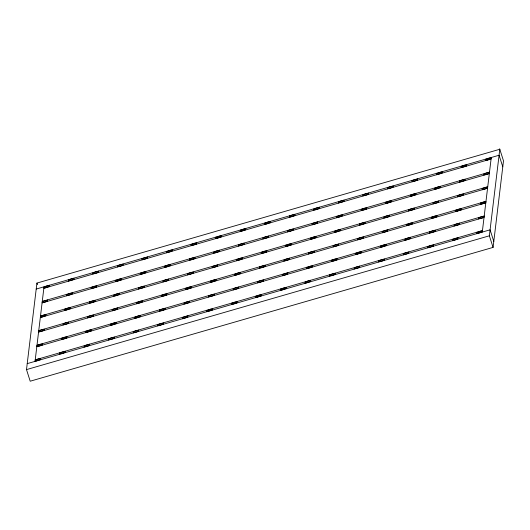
<?xml version="1.0" encoding="UTF-8"?>
<svg xmlns="http://www.w3.org/2000/svg" width="530" height="530" viewBox="0 0 530 530"><rect width="100%" height="100%" fill="white"/><g stroke="black" fill="none" stroke-linecap="round" stroke-linejoin="round"><path stroke-width="0.79" d="M26.5 369.609L36.928 283.08L499.797 149.268L489.369 235.804L493.072 247.397L30.203 381.209L26.5 369.609L489.369 235.804M35.04 361.374L44.023 286.796M40.386 359.824L40.565 358.333M42.148 345.209L42.327 343.718M43.91 330.594L44.089 329.103M45.673 315.973L45.852 314.482M47.435 301.358L47.614 299.867M49.197 286.737L49.376 285.246M59.585 354.279L59.764 352.788M61.347 339.657L61.526 338.166M63.11 325.042L63.289 323.552M64.872 310.421L65.051 308.93M66.634 295.806L66.813 294.316M68.396 281.191L68.575 279.701M64.938 352.728L65.117 351.238M66.701 338.113L66.879 336.623M68.463 323.492L68.642 322.002M70.218 308.877L70.404 307.387M71.981 294.263L72.166 292.772M73.743 279.641L73.922 278.151M84.138 347.176L84.316 345.686M85.9 332.562L86.079 331.071M87.655 317.947L87.841 316.456M89.418 303.326L89.603 301.835M91.18 288.711L91.359 287.22M92.942 274.089L93.121 272.599M89.484 345.633L89.663 344.142M91.246 331.018L91.425 329.521M93.008 316.397L93.187 314.906M94.771 301.782L94.949 300.291M96.533 287.161L96.712 285.67M98.295 272.546L98.474 271.055M108.683 340.081L108.862 338.59M110.445 325.466L110.624 323.976M112.208 310.845L112.386 309.354M113.97 296.23L114.149 294.74M115.732 281.615L115.911 280.125M117.494 266.994L117.673 265.503M114.036 338.537L114.215 337.047M115.798 323.916L115.977 322.425M117.561 309.301L117.739 307.811M119.323 294.687L119.502 293.189M121.085 280.065L121.264 278.575M122.841 265.45L123.026 263.96M133.235 332.986L133.414 331.495M134.998 318.371L135.177 316.874M136.76 303.75L136.939 302.259M138.522 289.135L138.701 287.644M140.278 274.514L140.463 273.023M142.04 259.899L142.219 258.408M138.582 331.435L138.761 329.945M140.344 316.821L140.523 315.33M142.106 302.206L142.285 300.715M143.868 287.585L144.047 286.094M145.631 272.97L145.81 271.479M147.393 258.355L147.572 256.865M157.781 325.89L157.96 324.4M159.543 311.269L159.722 309.778M161.305 296.654L161.484 295.164M163.068 282.04L163.247 280.549M164.83 267.418L165.009 265.927M166.592 252.803L166.771 251.313M163.134 324.34L163.313 322.849M164.896 309.725L165.075 308.235M166.659 295.104L166.837 293.613M168.421 280.489L168.6 278.999M170.183 265.875L170.362 264.384M171.945 251.253L172.124 249.762M182.333 318.788L182.512 317.298M184.095 304.174L184.274 302.683M185.858 289.559L186.037 288.068M187.62 274.938L187.799 273.447M189.382 260.323L189.561 258.832M191.138 245.708L191.323 244.217M187.68 317.245L187.865 315.754M189.442 302.63L189.627 301.139M191.204 288.009L191.383 286.518M192.966 273.394L193.145 271.903M194.729 258.772L194.907 257.282M196.491 244.158L196.67 242.667M206.879 311.693L207.064 310.202M208.641 297.078L208.82 295.588M210.403 282.457L210.582 280.966M212.166 267.842L212.344 266.351M213.928 253.227L214.107 251.737M215.69 238.606L215.869 237.115M212.232 310.149L212.411 308.659M213.994 295.528L214.173 294.037M215.756 280.913L215.935 279.423M217.519 266.298L217.698 264.808M219.281 251.677L219.46 250.186M221.043 237.062L221.222 235.572M231.431 304.598L231.61 303.107M233.193 289.983L233.372 288.492M234.956 275.361L235.135 273.871M236.718 260.747L236.897 259.256M238.48 246.132L238.659 244.635M240.242 231.511L240.421 230.02M236.784 303.054L236.963 301.557M238.546 288.433L238.725 286.942M240.302 273.818L240.487 272.327M242.064 259.197L242.243 257.706M243.827 244.582L244.005 243.091M245.589 229.967L245.768 228.476M255.983 297.502L256.162 296.012M257.739 282.881L257.924 281.39M259.501 268.266L259.68 266.776M261.264 253.651L261.442 252.161M263.026 239.03L263.205 237.539M264.788 224.415L264.967 222.925M261.33 295.952L261.509 294.461M263.092 281.337L263.271 279.847M264.854 266.723L265.033 265.232M266.616 252.101L266.795 250.61M268.379 237.486L268.558 235.996M270.141 222.865L270.32 221.374M280.529 290.407L280.708 288.91M282.291 275.785L282.47 274.295M284.053 261.171L284.232 259.68M285.816 246.549L285.995 245.059M287.578 231.935L287.757 230.444M289.34 217.32L289.519 215.829M285.882 288.857L286.061 287.366M287.644 274.242L287.823 272.751M289.406 259.62L289.585 258.13M291.162 245.006L291.348 243.515M292.924 230.391L293.11 228.9M294.687 215.77L294.865 214.279M305.081 283.305L305.26 281.814M306.844 268.69L307.022 267.2M308.599 254.075L308.785 252.585M310.361 239.454L310.547 237.963M312.124 224.839L312.302 223.349M313.886 210.218L314.065 208.727M310.428 281.761L310.606 280.271M312.19 267.14L312.369 265.649M313.952 252.525L314.131 251.035M315.714 237.91L315.893 236.42M317.477 223.289L317.656 221.798M319.239 208.674L319.418 207.184M329.627 276.209L329.806 274.719M331.389 261.595L331.568 260.104M333.151 246.973L333.33 245.483M334.914 232.359L335.092 230.868M336.676 217.744L336.855 216.253M338.438 203.123L338.617 201.632M334.98 274.666L335.159 273.175M336.742 260.044L336.921 258.554M338.504 245.43L338.683 243.939M340.267 230.815L340.445 229.318M342.022 216.194L342.208 214.703M343.784 201.579L343.97 200.088M354.179 269.114L354.358 267.623M355.941 254.493L356.12 253.002M357.704 239.878L357.882 238.387M359.466 225.263L359.645 223.773M361.221 210.642L361.407 209.151M362.984 196.027L363.163 194.536M359.525 267.564L359.704 266.073M361.288 252.949L361.467 251.458M363.05 238.334L363.229 236.844M364.812 223.713L364.991 222.222M366.575 209.098L366.753 207.608M368.337 194.483L368.516 192.986M378.725 262.019L378.904 260.528M380.487 247.397L380.666 245.907M382.249 232.783L382.428 231.292M384.011 218.168L384.19 216.671M385.774 203.547L385.953 202.056M387.536 188.932L387.715 187.441M384.078 260.469L384.257 258.978M385.84 245.854L386.019 244.363M387.602 231.232L387.781 229.742M389.365 216.618L389.543 215.127M391.127 202.003L391.306 200.512M392.889 187.381L393.068 185.891M403.277 254.917L403.456 253.426M405.039 240.302L405.218 238.811M406.801 225.687L406.98 224.197M408.564 211.066L408.743 209.575M410.326 196.451L410.505 194.96M412.082 181.836L412.267 180.346M408.623 253.373L408.809 251.882M410.386 238.758L410.571 237.268M412.148 224.137L412.327 222.646M413.91 209.522L414.089 208.032M415.672 194.901L415.851 193.41M417.435 180.286L417.613 178.796M427.823 247.821L428.008 246.331M429.585 233.207L429.764 231.716M431.347 218.585L431.526 217.095M433.109 203.97L433.288 202.48M434.872 189.356L435.05 187.865M436.634 174.734L436.813 173.244M433.176 246.278L433.354 244.787M434.938 231.656L435.117 230.166M436.7 217.042L436.879 215.551M438.462 202.427L438.641 200.936M440.225 187.805L440.403 186.315M441.987 173.191L442.166 171.7M452.375 240.726L452.554 239.235M454.137 226.111L454.316 224.621M455.899 211.49L456.078 209.999M457.662 196.875L457.841 195.385M459.424 182.254L459.603 180.763M461.186 167.639L461.365 166.148M457.728 239.176L457.907 237.685M459.483 224.561L459.669 223.07M461.246 209.946L461.431 208.456M463.008 195.325L463.187 193.834M464.77 180.71L464.949 179.219M466.533 166.095L466.711 164.605M476.927 233.631L477.106 232.14M478.683 219.009L478.868 217.519M480.445 204.394L480.624 202.904M482.207 189.78L482.386 188.289M483.969 175.158L484.148 173.668M485.732 160.544L485.911 159.053M482.274 232.08L491.264 157.503M493.072 247.397L503.5 160.862L499.651 148.791M36.212 289.055L499.081 155.244L502.778 166.844M43.844 288.287L491.085 158.993M42.261 301.411L489.501 172.124M42.082 302.902L489.322 173.615M40.499 316.032L487.739 186.739M40.32 317.523L487.56 188.23M38.736 330.647L485.977 201.354M38.557 332.138L485.798 202.851M36.981 345.262L484.215 215.975M36.795 346.752L484.036 217.466M35.218 359.883L482.452 230.59M27.222 363.633L490.091 229.821L493.788 241.422M36.928 283.08L37.425 284.623M36.385 360.884A2.802 0.689 -17.7 0 0 40.479 359.082A2.802 0.689 -17.7 0 0 36.543 359.592A2.802 0.689 -17.7 0 0 36.385 360.884M38.147 346.269A2.802 0.689 -17.7 0 0 42.241 344.46A2.802 0.689 -17.7 0 0 38.306 344.977A2.802 0.689 -17.7 0 0 38.147 346.269M39.909 331.654A2.802 0.689 -17.7 0 0 44.003 329.845A2.802 0.689 -17.7 0 0 40.068 330.362A2.802 0.689 -17.7 0 0 39.909 331.654M41.671 317.033A2.802 0.689 -17.7 0 0 45.759 315.231A2.802 0.689 -17.7 0 0 41.83 315.741A2.802 0.689 -17.7 0 0 41.671 317.033M43.434 302.418A2.802 0.689 -17.7 0 0 47.521 300.609A2.802 0.689 -17.7 0 0 43.586 301.126A2.802 0.689 -17.7 0 0 43.434 302.418M45.196 287.803A2.802 0.689 -17.7 0 0 49.283 285.995A2.802 0.689 -17.7 0 0 45.348 286.511A2.802 0.689 -17.7 0 0 45.196 287.803M60.937 353.788A2.802 0.689 -17.7 0 0 65.024 351.986A2.802 0.689 -17.7 0 0 61.089 352.496A2.802 0.689 -17.7 0 0 60.937 353.788M62.699 339.173A2.802 0.689 -17.7 0 0 66.787 337.365A2.802 0.689 -17.7 0 0 62.851 337.882A2.802 0.689 -17.7 0 0 62.699 339.173M64.461 324.552A2.802 0.689 -17.7 0 0 68.549 322.75A2.802 0.689 -17.7 0 0 64.614 323.26A2.802 0.689 -17.7 0 0 64.461 324.552M66.223 309.937A2.802 0.689 -17.7 0 0 70.311 308.129A2.802 0.689 -17.7 0 0 66.376 308.645A2.802 0.689 -17.7 0 0 66.223 309.937M67.979 295.323A2.802 0.689 -17.7 0 0 72.073 293.514A2.802 0.689 -17.7 0 0 68.138 294.031A2.802 0.689 -17.7 0 0 67.979 295.323M69.741 280.701A2.802 0.689 -17.7 0 0 73.836 278.899A2.802 0.689 -17.7 0 0 69.9 279.409A2.802 0.689 -17.7 0 0 69.741 280.701M85.482 346.693A2.802 0.689 -17.7 0 0 89.577 344.884A2.802 0.689 -17.7 0 0 85.641 345.401A2.802 0.689 -17.7 0 0 85.482 346.693M87.245 332.078A2.802 0.689 -17.7 0 0 91.339 330.269A2.802 0.689 -17.7 0 0 87.404 330.786A2.802 0.689 -17.7 0 0 87.245 332.078M89.007 317.457A2.802 0.689 -17.7 0 0 93.101 315.655A2.802 0.689 -17.7 0 0 89.166 316.165A2.802 0.689 -17.7 0 0 89.007 317.457M90.769 302.842A2.802 0.689 -17.7 0 0 94.863 301.033A2.802 0.689 -17.7 0 0 90.928 301.55A2.802 0.689 -17.7 0 0 90.769 302.842M92.531 288.221A2.802 0.689 -17.7 0 0 96.626 286.419A2.802 0.689 -17.7 0 0 92.69 286.935A2.802 0.689 -17.7 0 0 92.531 288.221M94.294 273.606A2.802 0.689 -17.7 0 0 98.381 271.797A2.802 0.689 -17.7 0 0 94.446 272.314A2.802 0.689 -17.7 0 0 94.294 273.606M110.035 339.598A2.802 0.689 -17.7 0 0 114.122 337.789A2.802 0.689 -17.7 0 0 110.187 338.306A2.802 0.689 -17.7 0 0 110.035 339.598M111.797 324.976A2.802 0.689 -17.7 0 0 115.884 323.174A2.802 0.689 -17.7 0 0 111.949 323.684A2.802 0.689 -17.7 0 0 111.797 324.976M113.559 310.361A2.802 0.689 -17.7 0 0 117.647 308.553A2.802 0.689 -17.7 0 0 113.711 309.07A2.802 0.689 -17.7 0 0 113.559 310.361M115.321 295.747A2.802 0.689 -17.7 0 0 119.409 293.938A2.802 0.689 -17.7 0 0 115.474 294.455A2.802 0.689 -17.7 0 0 115.321 295.747M117.084 281.125A2.802 0.689 -17.7 0 0 121.171 279.323A2.802 0.689 -17.7 0 0 117.236 279.833A2.802 0.689 -17.7 0 0 117.084 281.125M118.846 266.51A2.802 0.689 -17.7 0 0 122.933 264.702A2.802 0.689 -17.7 0 0 118.998 265.219A2.802 0.689 -17.7 0 0 118.846 266.51M134.58 332.495A2.802 0.689 -17.7 0 0 138.674 330.694A2.802 0.689 -17.7 0 0 134.739 331.21A2.802 0.689 -17.7 0 0 134.58 332.495M136.343 317.881A2.802 0.689 -17.7 0 0 140.437 316.079A2.802 0.689 -17.7 0 0 136.501 316.589A2.802 0.689 -17.7 0 0 136.343 317.881M138.105 303.266A2.802 0.689 -17.7 0 0 142.199 301.457A2.802 0.689 -17.7 0 0 138.264 301.974A2.802 0.689 -17.7 0 0 138.105 303.266M139.867 288.645A2.802 0.689 -17.7 0 0 143.961 286.843A2.802 0.689 -17.7 0 0 140.026 287.353A2.802 0.689 -17.7 0 0 139.867 288.645M141.629 274.03A2.802 0.689 -17.7 0 0 145.724 272.221A2.802 0.689 -17.7 0 0 141.788 272.738A2.802 0.689 -17.7 0 0 141.629 274.03M143.392 259.415A2.802 0.689 -17.7 0 0 147.486 257.606A2.802 0.689 -17.7 0 0 143.55 258.123A2.802 0.689 -17.7 0 0 143.392 259.415M159.132 325.4A2.802 0.689 -17.7 0 0 163.22 323.598A2.802 0.689 -17.7 0 0 159.291 324.108A2.802 0.689 -17.7 0 0 159.132 325.4M160.895 310.785A2.802 0.689 -17.7 0 0 164.982 308.977A2.802 0.689 -17.7 0 0 161.047 309.493A2.802 0.689 -17.7 0 0 160.895 310.785M162.657 296.164A2.802 0.689 -17.7 0 0 166.745 294.362A2.802 0.689 -17.7 0 0 162.809 294.879A2.802 0.689 -17.7 0 0 162.657 296.164M164.419 281.549A2.802 0.689 -17.7 0 0 168.507 279.747A2.802 0.689 -17.7 0 0 164.572 280.257A2.802 0.689 -17.7 0 0 164.419 281.549M166.181 266.935A2.802 0.689 -17.7 0 0 170.269 265.126A2.802 0.689 -17.7 0 0 166.334 265.643A2.802 0.689 -17.7 0 0 166.181 266.935M167.944 252.313A2.802 0.689 -17.7 0 0 172.031 250.511A2.802 0.689 -17.7 0 0 168.096 251.021A2.802 0.689 -17.7 0 0 167.944 252.313M183.685 318.305A2.802 0.689 -17.7 0 0 187.772 316.496A2.802 0.689 -17.7 0 0 183.837 317.013A2.802 0.689 -17.7 0 0 183.685 318.305M185.44 303.69A2.802 0.689 -17.7 0 0 189.535 301.881A2.802 0.689 -17.7 0 0 185.599 302.398A2.802 0.689 -17.7 0 0 185.44 303.69M187.203 289.069A2.802 0.689 -17.7 0 0 191.297 287.267A2.802 0.689 -17.7 0 0 187.362 287.777A2.802 0.689 -17.7 0 0 187.203 289.069M188.965 274.454A2.802 0.689 -17.7 0 0 193.059 272.645A2.802 0.689 -17.7 0 0 189.124 273.162A2.802 0.689 -17.7 0 0 188.965 274.454M190.727 259.839A2.802 0.689 -17.7 0 0 194.821 258.031A2.802 0.689 -17.7 0 0 190.886 258.547A2.802 0.689 -17.7 0 0 190.727 259.839M192.489 245.218A2.802 0.689 -17.7 0 0 196.584 243.416A2.802 0.689 -17.7 0 0 192.648 243.926A2.802 0.689 -17.7 0 0 192.489 245.218M208.23 311.209A2.802 0.689 -17.7 0 0 212.325 309.401A2.802 0.689 -17.7 0 0 208.389 309.918A2.802 0.689 -17.7 0 0 208.23 311.209M209.993 296.588A2.802 0.689 -17.7 0 0 214.087 294.786A2.802 0.689 -17.7 0 0 210.152 295.303A2.802 0.689 -17.7 0 0 209.993 296.588M211.755 281.973A2.802 0.689 -17.7 0 0 215.843 280.165A2.802 0.689 -17.7 0 0 211.907 280.681A2.802 0.689 -17.7 0 0 211.755 281.973M213.517 267.358A2.802 0.689 -17.7 0 0 217.605 265.55A2.802 0.689 -17.7 0 0 213.669 266.067A2.802 0.689 -17.7 0 0 213.517 267.358M215.279 252.737A2.802 0.689 -17.7 0 0 219.367 250.935A2.802 0.689 -17.7 0 0 215.432 251.445A2.802 0.689 -17.7 0 0 215.279 252.737M217.042 238.122A2.802 0.689 -17.7 0 0 221.129 236.314A2.802 0.689 -17.7 0 0 217.194 236.831A2.802 0.689 -17.7 0 0 217.042 238.122M232.783 304.114A2.802 0.689 -17.7 0 0 236.87 302.305A2.802 0.689 -17.7 0 0 232.935 302.822A2.802 0.689 -17.7 0 0 232.783 304.114M234.545 289.493A2.802 0.689 -17.7 0 0 238.632 287.691A2.802 0.689 -17.7 0 0 234.697 288.201A2.802 0.689 -17.7 0 0 234.545 289.493M236.307 274.878A2.802 0.689 -17.7 0 0 240.395 273.069A2.802 0.689 -17.7 0 0 236.459 273.586A2.802 0.689 -17.7 0 0 236.307 274.878M238.063 260.256A2.802 0.689 -17.7 0 0 242.157 258.454A2.802 0.689 -17.7 0 0 238.222 258.971A2.802 0.689 -17.7 0 0 238.063 260.256M239.825 245.642A2.802 0.689 -17.7 0 0 243.919 243.84A2.802 0.689 -17.7 0 0 239.984 244.35A2.802 0.689 -17.7 0 0 239.825 245.642M241.587 231.027A2.802 0.689 -17.7 0 0 245.681 229.218A2.802 0.689 -17.7 0 0 241.746 229.735A2.802 0.689 -17.7 0 0 241.587 231.027M257.328 297.012A2.802 0.689 -17.7 0 0 261.423 295.21A2.802 0.689 -17.7 0 0 257.487 295.72A2.802 0.689 -17.7 0 0 257.328 297.012M259.09 282.397A2.802 0.689 -17.7 0 0 263.185 280.589A2.802 0.689 -17.7 0 0 259.25 281.105A2.802 0.689 -17.7 0 0 259.09 282.397M260.853 267.782A2.802 0.689 -17.7 0 0 264.947 265.974A2.802 0.689 -17.7 0 0 261.012 266.491A2.802 0.689 -17.7 0 0 260.853 267.782M262.615 253.161A2.802 0.689 -17.7 0 0 266.703 251.359A2.802 0.689 -17.7 0 0 262.767 251.869A2.802 0.689 -17.7 0 0 262.615 253.161M264.377 238.546A2.802 0.689 -17.7 0 0 268.465 236.738A2.802 0.689 -17.7 0 0 264.53 237.255A2.802 0.689 -17.7 0 0 264.377 238.546M266.139 223.925A2.802 0.689 -17.7 0 0 270.227 222.123A2.802 0.689 -17.7 0 0 266.292 222.64A2.802 0.689 -17.7 0 0 266.139 223.925M281.88 289.917A2.802 0.689 -17.7 0 0 285.968 288.115A2.802 0.689 -17.7 0 0 282.033 288.625A2.802 0.689 -17.7 0 0 281.88 289.917M283.643 275.302A2.802 0.689 -17.7 0 0 287.73 273.493A2.802 0.689 -17.7 0 0 283.795 274.01A2.802 0.689 -17.7 0 0 283.643 275.302M285.405 260.68A2.802 0.689 -17.7 0 0 289.493 258.878A2.802 0.689 -17.7 0 0 285.557 259.389A2.802 0.689 -17.7 0 0 285.405 260.68M287.167 246.066A2.802 0.689 -17.7 0 0 291.255 244.257A2.802 0.689 -17.7 0 0 287.32 244.774A2.802 0.689 -17.7 0 0 287.167 246.066M288.923 231.451A2.802 0.689 -17.7 0 0 293.017 229.642A2.802 0.689 -17.7 0 0 289.082 230.159A2.802 0.689 -17.7 0 0 288.923 231.451M290.685 216.83A2.802 0.689 -17.7 0 0 294.779 215.028A2.802 0.689 -17.7 0 0 290.844 215.538A2.802 0.689 -17.7 0 0 290.685 216.83M306.426 282.821A2.802 0.689 -17.7 0 0 310.52 281.013A2.802 0.689 -17.7 0 0 306.585 281.529A2.802 0.689 -17.7 0 0 306.426 282.821M308.188 268.206A2.802 0.689 -17.7 0 0 312.283 266.398A2.802 0.689 -17.7 0 0 308.347 266.915A2.802 0.689 -17.7 0 0 308.188 268.206M309.951 253.585A2.802 0.689 -17.7 0 0 314.045 251.783A2.802 0.689 -17.7 0 0 310.11 252.293A2.802 0.689 -17.7 0 0 309.951 253.585M311.713 238.97A2.802 0.689 -17.7 0 0 315.807 237.162A2.802 0.689 -17.7 0 0 311.872 237.678A2.802 0.689 -17.7 0 0 311.713 238.97M313.475 224.349A2.802 0.689 -17.7 0 0 317.569 222.547A2.802 0.689 -17.7 0 0 313.634 223.057A2.802 0.689 -17.7 0 0 313.475 224.349M315.237 209.734A2.802 0.689 -17.7 0 0 319.325 207.926A2.802 0.689 -17.7 0 0 315.39 208.442A2.802 0.689 -17.7 0 0 315.237 209.734M330.978 275.726A2.802 0.689 -17.7 0 0 335.066 273.917A2.802 0.689 -17.7 0 0 331.131 274.434A2.802 0.689 -17.7 0 0 330.978 275.726M332.741 261.104A2.802 0.689 -17.7 0 0 336.828 259.302A2.802 0.689 -17.7 0 0 332.893 259.813A2.802 0.689 -17.7 0 0 332.741 261.104M334.503 246.49A2.802 0.689 -17.7 0 0 338.59 244.681A2.802 0.689 -17.7 0 0 334.655 245.198A2.802 0.689 -17.7 0 0 334.503 246.49M336.265 231.875A2.802 0.689 -17.7 0 0 340.353 230.066A2.802 0.689 -17.7 0 0 336.418 230.583A2.802 0.689 -17.7 0 0 336.265 231.875M338.027 217.254A2.802 0.689 -17.7 0 0 342.115 215.452A2.802 0.689 -17.7 0 0 338.18 215.962A2.802 0.689 -17.7 0 0 338.027 217.254M339.79 202.639A2.802 0.689 -17.7 0 0 343.877 200.83A2.802 0.689 -17.7 0 0 339.942 201.347A2.802 0.689 -17.7 0 0 339.79 202.639M355.524 268.624A2.802 0.689 -17.7 0 0 359.618 266.822A2.802 0.689 -17.7 0 0 355.683 267.339A2.802 0.689 -17.7 0 0 355.524 268.624M357.286 254.009A2.802 0.689 -17.7 0 0 361.38 252.201A2.802 0.689 -17.7 0 0 357.445 252.717A2.802 0.689 -17.7 0 0 357.286 254.009M359.048 239.394A2.802 0.689 -17.7 0 0 363.143 237.586A2.802 0.689 -17.7 0 0 359.208 238.102A2.802 0.689 -17.7 0 0 359.048 239.394M360.811 224.773A2.802 0.689 -17.7 0 0 364.905 222.971A2.802 0.689 -17.7 0 0 360.97 223.481A2.802 0.689 -17.7 0 0 360.811 224.773M362.573 210.158A2.802 0.689 -17.7 0 0 366.667 208.35A2.802 0.689 -17.7 0 0 362.732 208.866A2.802 0.689 -17.7 0 0 362.573 210.158M364.335 195.544A2.802 0.689 -17.7 0 0 368.43 193.735A2.802 0.689 -17.7 0 0 364.494 194.252A2.802 0.689 -17.7 0 0 364.335 195.544M380.076 261.529A2.802 0.689 -17.7 0 0 384.164 259.726A2.802 0.689 -17.7 0 0 380.229 260.237A2.802 0.689 -17.7 0 0 380.076 261.529M381.839 246.914A2.802 0.689 -17.7 0 0 385.926 245.105A2.802 0.689 -17.7 0 0 381.991 245.622A2.802 0.689 -17.7 0 0 381.839 246.914M383.601 232.292A2.802 0.689 -17.7 0 0 387.688 230.49A2.802 0.689 -17.7 0 0 383.753 231.007A2.802 0.689 -17.7 0 0 383.601 232.292M385.363 217.678A2.802 0.689 -17.7 0 0 389.451 215.876A2.802 0.689 -17.7 0 0 385.515 216.386A2.802 0.689 -17.7 0 0 385.363 217.678M387.125 203.063A2.802 0.689 -17.7 0 0 391.213 201.254A2.802 0.689 -17.7 0 0 387.278 201.771A2.802 0.689 -17.7 0 0 387.125 203.063M388.887 188.441A2.802 0.689 -17.7 0 0 392.975 186.639A2.802 0.689 -17.7 0 0 389.04 187.15A2.802 0.689 -17.7 0 0 388.887 188.441M404.628 254.433A2.802 0.689 -17.7 0 0 408.716 252.624A2.802 0.689 -17.7 0 0 404.781 253.141A2.802 0.689 -17.7 0 0 404.628 254.433M406.384 239.818A2.802 0.689 -17.7 0 0 410.478 238.01A2.802 0.689 -17.7 0 0 406.543 238.526A2.802 0.689 -17.7 0 0 406.384 239.818M408.146 225.197A2.802 0.689 -17.7 0 0 412.241 223.395A2.802 0.689 -17.7 0 0 408.305 223.905A2.802 0.689 -17.7 0 0 408.146 225.197M409.909 210.582A2.802 0.689 -17.7 0 0 414.003 208.774A2.802 0.689 -17.7 0 0 410.068 209.29A2.802 0.689 -17.7 0 0 409.909 210.582M411.671 195.961A2.802 0.689 -17.7 0 0 415.765 194.159A2.802 0.689 -17.7 0 0 411.83 194.676A2.802 0.689 -17.7 0 0 411.671 195.961M413.433 181.346A2.802 0.689 -17.7 0 0 417.527 179.544A2.802 0.689 -17.7 0 0 413.592 180.054A2.802 0.689 -17.7 0 0 413.433 181.346M429.174 247.338A2.802 0.689 -17.7 0 0 433.268 245.529A2.802 0.689 -17.7 0 0 429.333 246.046A2.802 0.689 -17.7 0 0 429.174 247.338M430.936 232.716A2.802 0.689 -17.7 0 0 435.024 230.914A2.802 0.689 -17.7 0 0 431.095 231.424A2.802 0.689 -17.7 0 0 430.936 232.716M432.699 218.102A2.802 0.689 -17.7 0 0 436.786 216.293A2.802 0.689 -17.7 0 0 432.851 216.81A2.802 0.689 -17.7 0 0 432.699 218.102M434.461 203.487A2.802 0.689 -17.7 0 0 438.548 201.678A2.802 0.689 -17.7 0 0 434.613 202.195A2.802 0.689 -17.7 0 0 434.461 203.487M436.223 188.865A2.802 0.689 -17.7 0 0 440.311 187.064A2.802 0.689 -17.7 0 0 436.375 187.574A2.802 0.689 -17.7 0 0 436.223 188.865M437.985 174.251A2.802 0.689 -17.7 0 0 442.073 172.442A2.802 0.689 -17.7 0 0 438.138 172.959A2.802 0.689 -17.7 0 0 437.985 174.251M453.726 240.242A2.802 0.689 -17.7 0 0 457.814 238.434A2.802 0.689 -17.7 0 0 453.879 238.951A2.802 0.689 -17.7 0 0 453.726 240.242M455.489 225.621A2.802 0.689 -17.7 0 0 459.576 223.819A2.802 0.689 -17.7 0 0 455.641 224.329A2.802 0.689 -17.7 0 0 455.489 225.621M457.251 211.006A2.802 0.689 -17.7 0 0 461.339 209.198A2.802 0.689 -17.7 0 0 457.403 209.714A2.802 0.689 -17.7 0 0 457.251 211.006M459.007 196.385A2.802 0.689 -17.7 0 0 463.101 194.583A2.802 0.689 -17.7 0 0 459.166 195.1A2.802 0.689 -17.7 0 0 459.007 196.385M460.769 181.77A2.802 0.689 -17.7 0 0 464.863 179.961A2.802 0.689 -17.7 0 0 460.928 180.478A2.802 0.689 -17.7 0 0 460.769 181.77M462.531 167.155A2.802 0.689 -17.7 0 0 466.625 165.347A2.802 0.689 -17.7 0 0 462.69 165.864A2.802 0.689 -17.7 0 0 462.531 167.155M478.272 233.14A2.802 0.689 -17.7 0 0 482.366 231.338A2.802 0.689 -17.7 0 0 478.431 231.848A2.802 0.689 -17.7 0 0 478.272 233.14M480.034 218.526A2.802 0.689 -17.7 0 0 484.128 216.717A2.802 0.689 -17.7 0 0 480.193 217.234A2.802 0.689 -17.7 0 0 480.034 218.526M481.796 203.911A2.802 0.689 -17.7 0 0 485.891 202.102A2.802 0.689 -17.7 0 0 481.955 202.619A2.802 0.689 -17.7 0 0 481.796 203.911M483.559 189.29A2.802 0.689 -17.7 0 0 487.646 187.487A2.802 0.689 -17.7 0 0 483.711 187.998A2.802 0.689 -17.7 0 0 483.559 189.29M485.321 174.675A2.802 0.689 -17.7 0 0 489.409 172.866A2.802 0.689 -17.7 0 0 485.473 173.383A2.802 0.689 -17.7 0 0 485.321 174.675M487.083 160.053A2.802 0.689 -17.7 0 0 491.171 158.251A2.802 0.689 -17.7 0 0 487.236 158.768A2.802 0.689 -17.7 0 0 487.083 160.053"/></g></svg>
